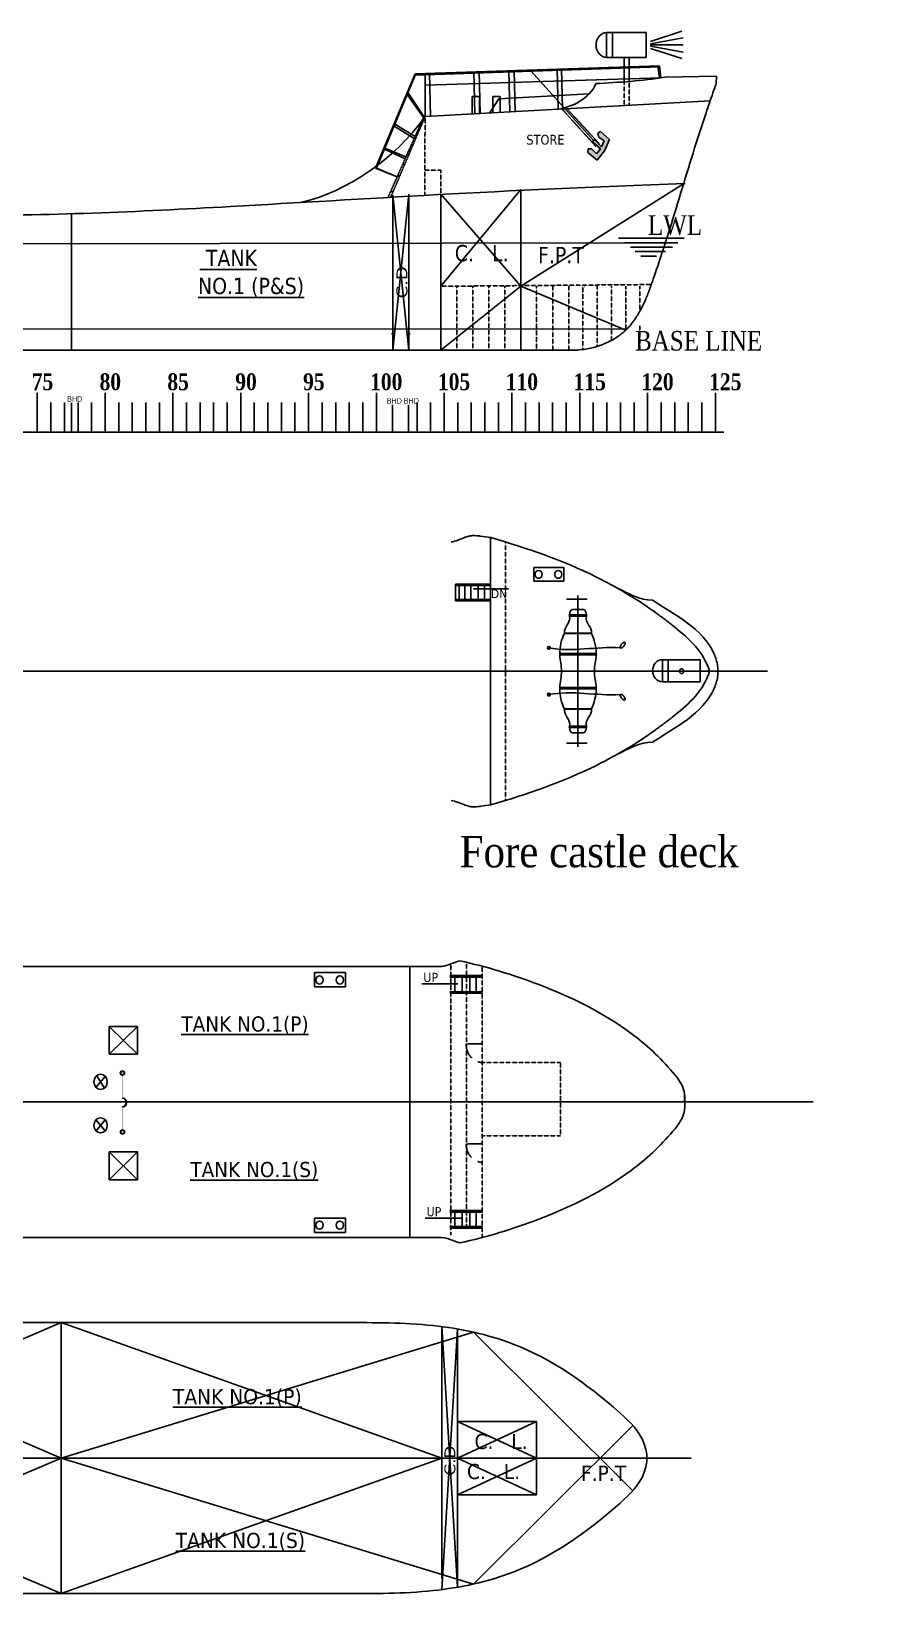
# Model space of a CAD drawing. Header units: millimetres. Extents: x 59105 to 143199, y 20969 to 98906.
# Drawn here: x 107720 to 143199, y 23153 to 89010 of the extents above; entities that cross this region are included whole.
import ezdxf

# ---------------------------------------------------------------- set-up
doc = ezdxf.new("R2010")
doc.units = ezdxf.units.MM
doc.header["$MEASUREMENT"] = 0
doc.linetypes.add('HIDDEN', pattern=[9.524999999999999, 6.35, -3.175])
doc.linetypes.add('HIDDEN2', pattern=[4.762499999999999, 3.175, -1.5875])
doc.layers.add('Layer1', color=7, linetype='Continuous')
doc.layers.add('Layer2', color=7, linetype='HIDDEN')
doc.styles.add('MtXpl_Times_New_Roma', font='times.ttf')
doc.styles.add('MtXpl_Times_New_Roma_1', font='timesbd.ttf')
doc.styles.add('MtXpl_Verdana', font='verdana.ttf')
doc.styles.get("Standard").update_dxf_attribs({"font": 'arial.ttf'})

# ---------------------------------------------------------------- blocks, each defined once
blk = doc.blocks.new('A$C566F643F')
at = {"layer": 'Layer1', "lineweight": 30, "ltscale": 100, "const_width": 20}
for points in [[(0, 173.4859956845503), (-0.7929651236627251, 1063.612838484627)], [(0.9223057077615522, -1063.612790270392), (0.1293405840988271, -173.4859474703153)]]:
    blk.add_lwpolyline(points, dxfattribs=at)
blk.add_lwpolyline([(0, 173.4859956845503, -1), (0, -173.4859956845503, -1)], format="xyb", dxfattribs=at)
at = {"layer": 'Layer1', "lineweight": 30, "ltscale": 100}
for centre in [(-0.8633920998836402, 1142.669205723156), (0.9927326839824673, -1142.669157508921)]:
    blk.add_circle(centre, 79.05639860828524, dxfattribs=at)

msp = doc.modelspace()

# ---------------------------------------------------------------- hatches: boundary and pattern name
at = {"layer": 'Layer1', "lineweight": -2, "ltscale": 100}
msp.add_hatch(color=0, dxfattribs=at).paths.add_polyline_path([(131686.0319035513, 84056.97300628926), (131517.4114052983, 83848.94967417444), (131318.6627559615, 84056.81471914613), (131171.3710111998, 84050.11120223951), (131160.0409006958, 83895.92993740746), (131550.9301753981, 83574.16037393002), (131865.2372603513, 83968.44669175347), (132077.6089778768, 84448.8748090115), (131693.5488304339, 84781.98626846929), (131574.181335336, 84719.10339152729), (131616.779655897, 84551.93082119562), (131847.3813969629, 84396.96777077223), (131736.2446969002, 84140.36701220176), (131460.788899895, 84427.09158441162), (131391.38364331, 84401.69810676883), (131359.4824062772, 84353.40572348256)])
h = msp.add_hatch(color=0, dxfattribs=at)
h.paths.add_polyline_path([(127062.33050074, 65650.70949342291), (127044.7146719918, 65650.70949342291), (127044.7146719918, 65297.99182216758), (127062.3305007402, 65297.99182216758)])
h.paths.add_polyline_path([(127062.3305007402, 65297.99182216758), (127044.7146719918, 65297.99182216758), (127044.7146719918, 65065.68397366153), (127062.3305007402, 65065.68397366153)])
h.paths.add_polyline_path([(127062.33050074, 65711.6496517314), (127044.7146719918, 65711.6496517314), (127044.7146719918, 65650.70949342291), (127062.3305007402, 65650.70949342291)])
h.paths.add_polyline_path([(127062.3305007402, 65065.68397366153), (127044.7146719918, 65065.68397366153), (127044.7146719918, 65004.74381535305), (127062.33050074, 65004.74381535305)])

# ---------------------------------------------------------------- linework, layer by layer
at = {"color": 0, "linetype": 'HIDDEN2', "lineweight": -2}
for p, q in [((132692.1314609626, 85874.35256192581), (132692.1314609627, 86878.27490269775)), ((132900.8928920143, 85885.89199082617), (132900.8928920143, 86894.1466572684)), ((131494.1009181072, 84159.75543311822), (130075.3826112874, 85729.7100043958)), ((131631.829563412, 84276.75480060451), (130281.1714271925, 85741.08511998906)), ((122746.5438690777, 82013.35334616319), (124252.3874291262, 85410.7347121936)), ((122858.0747906794, 82020.07847210421), (124304.7557418631, 85410.7347121936)), ((124289.4922472321, 82106.15154194116), (124304.7557418631, 85410.7347121936)), ((124963.412579961, 83152.12538356708), (124304.755741863, 83152.12538356708)), ((124963.412579961, 82146.39972246693), (124963.412579961, 83152.12538356708)), ((125071.0424130472, 83152.12538356708), (125066.4092703211, 83152.12538356708)), ((133832.3845433927, 78333.04558082667), (124963.412579961, 78262.30553272211)), ((125637.3329126901, 75565.80875425441), (125637.3329126901, 78262.30553272211)), ((126311.2532454191, 75565.80875425441), (126311.2532454191, 78262.30553272211)), ((126985.1735781481, 75565.80875425441), (126985.1735781481, 78262.30553272211)), ((127659.0939108771, 75565.80875425441), (127659.0939108771, 78262.30553272211)), ((129002.1234543002, 75609.03987068715), (129002.1234543001, 78262.30553272211)), ((129680.8547874982, 75562.72063314337), (129680.8547874705, 78262.30553272211)), ((130354.775120277, 75562.72063314337), (130354.7751201995, 78262.30553272211)), ((130954.775120276, 75597.45349466978), (130954.7751201995, 78262.30553273935)), ((131028.6954529286, 78179.23082416564), (131028.6954529286, 78262.30553272211)), ((131554.7751202723, 75728.72178917364), (131554.7751201995, 78262.3055327566)), ((132154.7751202651, 75980.01545777514), (132154.7751201995, 78262.30553277384)), ((132754.7751202526, 76414.40777085564), (132754.7751201995, 78262.30553279108)), ((133354.7751202296, 77214.68704400146), (133354.7751201995, 78262.30553280833)), ((133354.775120277, 75562.72063322959), (133354.7751202476, 76587.8248068896)), ((127686.4697569225, 56588.60036135487), (127686.4697569225, 67486.19425740915)), ((125393.4758689164, 38267.00989086717), (125393.4758689164, 49699.07633503686)), ((126051.6561860545, 38518.63365509314), (126051.6561860545, 49765.49536021689)), ((126709.8367407003, 38168.44082286163), (126709.8367407003, 49600.50726703132)), ((130012.8733883415, 45543.40291540621), (126724.74362393, 45543.40291540621)), ((130012.8733883415, 42446.7855429369), (130012.8733883415, 45543.40291540621)), ((130012.8733883415, 42446.7855429369), (126724.74362393, 42446.7855429369))]:
    msp.add_line(p, q, dxfattribs=at)
at = {"color": 0, "lineweight": -2}
for p, q in [((124304.7557418631, 85410.7347121936), (136312.7556940663, 86074.48500833778)), ((132457.1550378988, 80291.97144718774), (135214.4611367764, 80291.97144718774)), ((132710.3042028882, 80094.56212434855), (134950.8656117348, 80094.56212434855)), ((132958.6922298689, 79902.61411672458), (134722.7542488353, 79902.61411672458)), ((133156.3885966465, 79728.66098842201), (134423.6745616515, 79728.66098842201)), ((133394.6386609247, 79524.71624440113), (134048.5581228393, 79524.71624440113)), ((62918.57969118271, 72118.51400276214), (136884.2915064287, 72118.51400276214)), ((76662.2240699644, 49594.90961897387), (124998.69812308, 49594.90961897387)), ((76662.2240699644, 38174.03828065388), (124998.69812308, 38174.03828065388)), ((76633.03923688615, 34580.65869759271), (120912.6913250998, 34580.65869759269)), ((59980.02956906447, 28871.0840987064), (135515.7143387509, 28871.0840987064)), ((76633.03923688614, 23161.50949982009), (120912.6913250998, 23161.50949982009))]:
    msp.add_line(p, q, dxfattribs=at)
at = {"color": 0, "linetype": 'ByBlock', "lineweight": -2}
for p, q in [((128333.0142436062, 75565.80875425441), (128333.0142436062, 82342.09490660047)), ((122941.6514690004, 75565.80860214538), (122941.6514601803, 82106.15130370685)), ((123615.5717929093, 75565.80851602012), (123615.5717929093, 82146.39933212362)), ((123659.4016106138, 38174.03828065388), (123659.4016106138, 49594.90961897387))]:
    msp.add_line(p, q, dxfattribs=at)
msp.add_line((60576.69847579382, 62037.39729061759), (138732.5552823675, 62037.39729061759))
at = {"color": 0}
msp.add_line((108973.5434701835, 34580.38862977341), (108973.6407997016, 23161.50949982009), dxfattribs=at)
at = {"color": 0, "lineweight": -2, "ltscale": 100}
msp.add_lwpolyline([(127062.3305007402, 67672.49731444517), (127062.3305007402, 62037.397309382), (127062.3305007402, 56402.29730431886)], dxfattribs=at)
msp.add_open_spline([(62824.97680499119, 87008.90192747123), (62830.2398138163, 85511.76405476425), (62911.45415588685, 84018.75941812817), (62812.10427849862, 80919.65092524033), (65141.77208119626, 78553.62383313398), (69303.06894778334, 77035.97648727552), (71108.59432865198, 76342.02910146149), (72843.06894778334, 75890.13707511994), (75219.30673102826, 75562.72063314337), (93617.80238281234, 75562.72063314337), (112016.2980345964, 75562.72063314337), (130414.7936863804, 75562.72063314337), (130633.0025146579, 75561.95497174222), (130853.3052876832, 75578.81181559939), (131246.9004785896, 75643.94986398521), (131420.9793328344, 75685.45885275843), (131676.5421515559, 75767.6723010713), (131760.8038473013, 75798.40177821064), (131885.3843947944, 75849.64092134911), (131926.609244654, 75867.57812361635), (132008.3844234164, 75905.19374329527), (132048.935992044, 75924.87142682093), (132129.2907629176, 75965.996217215), (132169.0961286801, 75987.44205242362), (132265.2820648749, 76042.07201524843), (132321.1887581437, 76076.24638828005), (132434.8326160525, 76151.25794015758), (132492.4004158841, 76192.40069595078), (132576.4739460113, 76257.74026527326), (132604.1187611145, 76280.12436099038), (132658.5883271293, 76326.12967713254), (132685.4106992058, 76349.7552901032), (132749.4277633463, 76408.58450723249), (132786.1769459163, 76444.4244028012), (132938.6162866323, 76601.59543557712), (133045.868649609, 76733.85174520285), (133192.6044471024, 76944.44780256791), (133239.1592551095, 77016.68175392368), (133302.9406429551, 77123.18400159468), (133322.0691893027, 77156.21008928918), (133398.3673725202, 77292.16325140704), (133451.8233678729, 77397.46592057808), (133527.1986099741, 77558.40892356355), (133551.5222332351, 77612.55475899982), (133639.0072313219, 77814.46798786402), (133697.8679343633, 77964.8496958346), (133782.173499733, 78192.52069172985), (133809.6114286103, 78268.76051737304), (133850.2077141903, 78383.33951764961), (133863.6463747593, 78421.56906137751), (133890.4093735682, 78498.05040632345), (133903.7389347908, 78536.29831196232), (134042.1630208365, 78934.88077274134), (134163.1537108883, 79295.65807994232), (134340.3669082554, 79838.09067678635), (134398.7258344077, 80019.1126483714), (134485.4398328928, 80291.03686657912), (134514.2075527094, 80381.74561052423), (134899.6694882845, 81603.05294571603), (135238.0070374761, 82743.19017425572), (135767.8362629198, 84444.1880687634), (135948.1664861134, 85009.65270927802), (136230.4970505053, 85852.59639343557), (136326.5797767723, 86132.70207544608), (136468.7833382763, 86535.15658778179), (136512.8988749821, 86658.40723994648), (136557.5480409561, 86781.41690805303)], degree=3, knots=[0, 0, 0, 0, 3670.526836751144, 4586.107177738189, 8044.0605719458, 11899.90434377183, 15317.29645310383, 18668.44850980281, 18668.44850980281, 18668.44850980281, 18669.44850980281, 18669.44850980281, 18669.44850980281, 19216.196280975, 19216.196280975, 19656.27808899397, 19656.27808899397, 19876.31899300346, 19876.31899300346, 19986.33944500821, 19986.33944500821, 20096.35989701295, 20096.35989701295, 20206.38034901769, 20206.38034901769, 20365.16390644023, 20365.16390644023, 20535.66475128843, 20535.66475128843, 20620.91517371253, 20620.91517371253, 20706.16559613663, 20706.16559613663, 20827.73805720983, 20827.73805720983, 21222.8553685435, 21222.8553685435, 21420.41402421033, 21420.41402421033, 21508.0389895642, 21508.0389895642, 21778.09988130078, 21778.09988130078, 21913.13032716908, 21913.13032716908, 22277.8033959289, 22277.8033959289, 22460.13993030882, 22460.13993030882, 22551.30819749877, 22551.30819749877, 22642.47646468873, 22642.47646468873, 23501.28081834018, 23501.28081834018, 23930.6829951659, 23930.6829951659, 24145.38408357876, 24145.38408357876, 26819.42421310346, 26819.42421310346, 28156.4442778658, 28156.4442778658, 28824.95431024698, 28824.95431024698, 29120.81746911372, 29120.81746911372, 29120.81746911372, 29120.81746911372])
at = {"color": 0, "lineweight": -2}
for points in [[(134404.1520138669, 87076.38723623879), (133443.5324043616, 86905.65446881864), (132469.2129626932, 86864.58015381846), (131499.3229934832, 86801.08146714649)], [(131499.3229934832, 86801.08146714649), (131223.7644083057, 86156.40935933033), (130515.564087536, 85831.87875276573), (129912.8618626907, 85720.72656040514)], [(124304.7557418631, 85410.7347121936), (122993.0243002513, 83593.47845028374), (121054.6450580568, 82265.52288762995), (119076.0635051725, 81793.33895446277)], [(125772.6273925424, 49829.47970370031), (125511.4858136744, 49766.09754216705), (125265.0549481022, 49617.43324186546), (124998.69812308, 49594.90961897387)], [(125772.6273925424, 37939.46819592744), (125511.4858136744, 38002.85035746069), (125265.0549481022, 38151.5146577623), (124998.69812308, 38174.03828065388)]]:
    msp.add_open_spline(points, degree=3, dxfattribs=at)
for points, knots in [([(62880.20376399969, 81893.73525781123), (70066.74321828423, 81572.3711046964), (77984.20617557372, 81493.88938758975), (89772.43212745132, 81359.35139922179), (98679.4842568169, 81198.93232601194), (108367.1410830019, 81215.4464370581), (119811.6491427325, 81805.07686187177), (127380.5834737514, 82320.45369489514), (135259.2552579671, 82586.1045389452)], [410.8394846554635, 410.8394846554635, 410.8394846554635, 410.8394846554635, 21695.84644475552, 25358.05958137127, 37565.56486739434, 49772.72227665265, 55880.98643133559, 73666.17261274156, 73666.17261274156, 73666.17261274156, 73666.17261274156]), ([(125398.0289984906, 67486.51121695517), (125490.2615569279, 67493.32598413402), (125595.1999107812, 67530.18158596894), (125731.2277556412, 67579.62137640557), (125771.6122381989, 67595.0258002998), (125795.3659524353, 67603.49808623752), (125819.7474832555, 67613.84496799114), (125844.4065895922, 67620.44265811288), (125951.6712742321, 67663.92970888855), (126063.5521154763, 67706.91391027879), (126247.9865819525, 67752.44336960441), (126363.4118490227, 67752.37801096066), (126517.5220512883, 67746.20426879852), (126604.9073697819, 67736.16965612072), (126770.4894306454, 67715.82761240222), (126915.1803178346, 67698.55467713033), (127074.1819981366, 67670.41414994885)], [0, 0, 0, 0, 271.0264788437271, 286.8323816590344, 360.3001656166077, 375.6924776864257, 402.9379490288202, 419.9769143616275, 439.958168773903, 695.1755549361792, 775.9140720620612, 940.0330064179805, 1049.363480875132, 1102.298006328512, 1133.505422648058, 1549.849119773203, 1549.849119773203, 1549.849119773203, 1549.849119773203]), ([(127074.1819981366, 56404.38046881518), (128585.4624267019, 56848.694735347), (130182.2472404493, 57392.32325523116), (131806.6830893592, 58212.98117511224), (132454.3124072089, 58556.49068660838), (133109.3775101435, 58941.02131517551), (133586.2619092668, 59267.93685947751), (133659.9560518866, 59320.33456789984), (133782.4493915055, 59404.60814222846), (133927.8604787199, 59508.61251041578), (134077.0686227717, 59615.66185823837), (134241.3355980554, 59734.75972599201), (134409.1102238511, 59859.88051148489), (134608.9298832835, 60013.82883953943), (135290.3755036085, 60545.63775439848), (135973.9138601974, 61148.72031472172), (136273.8155625083, 61979.30118529998), (136276.6167579531, 62037.397309382), (136273.8155625083, 62095.49343346402), (135973.9138601974, 62926.0743040423), (135290.3755036085, 63529.15686436553), (134608.9298832835, 64060.96577922458), (134409.1102238511, 64214.91410727913), (134241.3355980554, 64340.034892772), (134077.0686227717, 64459.13276052564), (133927.8604787199, 64566.18210834824), (133782.4493915055, 64670.18647653556), (133659.9560518866, 64754.46005086417), (133586.2619092668, 64806.85775928651), (133109.3775101435, 65133.77330358851), (132454.3124072089, 65518.30393215562), (131806.6830893592, 65861.81344365179), (130182.2472404493, 66682.47136353287), (128585.4624267019, 67226.09988341702), (127074.1819981366, 67670.41414994885)], [0, 0, 0, 0, 4260.540409307052, 4495.165171017548, 4894.973922788953, 6231.002116215865, 6457.787000211378, 6458.867899978822, 6473.559346123849, 6861.062964225846, 6940.10339805299, 6953.108070211424, 7390.247899830948, 7483.135280414181, 7603.110657723677, 9611.333925098463, 9754.537070863418, 9754.537070863418, 9754.537070863418, 9897.740216628374, 11905.96348400316, 12025.93886131266, 12118.82624189589, 12555.96607151541, 12568.97074367385, 12648.01117750099, 13035.51479560299, 13050.20624174802, 13051.28714151546, 13278.07202551097, 14614.10021893788, 15013.90897070929, 15248.53373241978, 19509.07414172684, 19509.07414172684, 19509.07414172684, 19509.07414172684]), ([(125398.0289984906, 56588.28340180884), (125490.2615569279, 56581.46863462999), (125595.1999107812, 56544.61303279507), (125731.2277556412, 56495.17324235844), (125771.6122381989, 56479.76881846421), (125795.3659524353, 56471.2965325265), (125819.7474832555, 56460.94965077288), (125844.4065895922, 56454.35196065113), (125951.6712742321, 56410.86490987546), (126063.5521154763, 56367.88070848522), (126247.9865819525, 56322.3512491596), (126363.4118490227, 56322.41660780337), (126517.5220512883, 56328.59034996549), (126604.9073697819, 56338.62496264329), (126770.4894306454, 56358.9670063618), (126915.1803178346, 56376.23994163369), (127074.1819981366, 56404.38046881518)], [0, 0, 0, 0, 271.0264788437271, 286.8323816590344, 360.3001656166077, 375.6924776864257, 402.9379490288202, 419.9769143616275, 439.958168773903, 695.1755549361792, 775.9140720620612, 940.0330064179805, 1049.363480875132, 1102.298006328512, 1133.505422648058, 1549.849119773203, 1549.849119773203, 1549.849119773203, 1549.849119773203]), ([(125772.6273925424, 49829.47970370031), (126895.5691642125, 49579.01585890214), (129379.8552855503, 48834.32365767976), (132530.0407673296, 47298.08078916287), (134426.333103547, 45555.87130012627), (135271.6805844084, 44460.81650076308), (135236.5573523758, 43988.29523267471), (135235.6716418781, 43884.47394981387)], [0, 0, 0, 0, 3572.031041002663, 8046.535264781505, 10426.16650766299, 11416.84998917875, 11703.69940736058, 11703.69940736058, 11703.69940736058, 11703.69940736058]), ([(125772.6273925424, 37939.46819592744), (126895.5691642125, 38189.93204072561), (129379.8552855503, 38934.62424194797), (132530.0407673294, 40470.86711046486), (134426.3331035474, 42213.07659950147), (135271.6805844083, 43308.13139886467), (135236.5573523758, 43780.65266695304), (135235.6716418781, 43884.47394981387)], [0, 0, 0, 0, 3572.031041002661, 8046.535264781505, 10426.16650766298, 11416.84998917876, 11703.69940736058, 11703.69940736058, 11703.69940736058, 11703.69940736058]), ([(120912.6913250998, 34580.65869759269), (122156.4918266333, 34580.65869759269), (124545.7411171881, 34596.89627647997), (128664.3024352189, 33725.70553955923), (131538.2916321348, 31724.30707731917), (133493.8836131154, 29862.58497037591), (133636.9252897453, 29072.26652436104), (133659.0271142487, 28871.0840987064)], [0, 0, 0, 0, 3966.525526734337, 7625.52418534463, 13138.01194474647, 14804.52971865296, 15383.68645551971, 15383.68645551971, 15383.68645551971, 15383.68645551971]), ([(120912.6913250998, 23161.50949982009), (122156.4918266333, 23161.50949982009), (124545.741117188, 23145.27192093279), (128664.3024352189, 24016.46265785357), (131538.2916321347, 26017.86112009362), (133493.8836131154, 27879.58322703685), (133636.9252897453, 28669.90167305174), (133659.0271142487, 28871.0840987064)], [0, 0, 0, 0, 3966.525526734336, 7625.524185344631, 13138.01194474647, 14804.52971865296, 15383.68645551971, 15383.68645551971, 15383.68645551971, 15383.68645551971])]:
    msp.add_open_spline(points, degree=3, knots=knots, dxfattribs=at)
at = {"color": 0, "lineweight": -2, "ltscale": 100}
for points in [[(133879.8591336278, 65033.09712787208), (133355.4406808, 65005.96208825945), (132858.3881183075, 65322.26912013647), (132376.538112936, 65552.97387045037)], [(133879.8591336278, 59041.69749089193), (133355.4406808, 59068.83253050455), (132858.3881183075, 58752.52549862753), (132376.538112936, 58521.82074831364)]]:
    msp.add_open_spline(points, degree=3, dxfattribs=at)
for points in [[(136632.4576329537, 62037.397309382), (136647.575246767, 62111.45780763757), (136619.4281843205, 62367.50501925425), (136174.3171073816, 63770.93489428472), (134822.6272714605, 64399.19177372602), (133879.8591336278, 65033.09712787208)], [(136632.4576329537, 62037.397309382), (136647.575246767, 61963.33681112645), (136619.4281843205, 61707.28959950976), (136174.3171073816, 60303.85972447928), (134822.6272714605, 59675.602845038), (133879.8591336278, 59041.69749089193)]]:
    msp.add_open_spline(points, degree=3, knots=[0, 0, 0, 0, 209.7718305967095, 692.2235865686281, 4065.703933480454, 4065.703933480454, 4065.703933480454, 4065.703933480454], dxfattribs=at)
at = {"layer": 'Layer1', "color": 0, "lineweight": -2, "ltscale": 100}
for p, q in [((132191.9572273082, 88954.17750390132), (131947.6628234359, 88954.17750390132)), ((131947.6628234359, 88954.17750390132), (131947.6628234358, 87909.4648002273)), ((133615.9443763352, 88954.17750390132), (132191.9572273082, 88954.17750390132)), ((132191.9572273082, 88954.17750390132), (132191.9572273082, 87909.4648002273)), ((133615.9443763352, 87909.4648002273), (133615.9443763352, 88954.17750390132)), ((133792.8315992863, 88584.42396228766), (135117.6506674715, 89010.12848645757)), ((133786.2961318848, 88433.94471914663), (135169.1848310124, 88433.94471914663)), ((133792.8315992863, 88283.4654760056), (135117.6506674715, 87857.76095183569)), ((133800.5926990937, 88481.38579621655), (135174.7551779294, 88733.0827111409)), ((133800.5926990937, 88386.50364207671), (135174.7551779294, 88134.80672715236)), ((131947.6628234358, 87909.4648002273), (132191.9572273082, 87909.4648002273)), ((132191.9572273082, 87909.4648002273), (133615.9443763352, 87909.4648002273)), ((132692.2742743185, 87909.4648002273), (132692.1314609627, 86878.27490269775)), ((132903.9508018217, 87909.4648002273), (132900.8928920143, 86894.1466572684)), ((123893.9476013875, 87218.69197985952), (122213.3743711832, 83245.06544394759)), ((123888.31707594, 87161.15401380263), (122264.3113269386, 83232.59933771915)), ((134185.8500960648, 87508.9526750032), (123888.31707594, 87161.15401380263)), ((123893.9476013875, 87218.69197985952), (134180.1050538907, 87558.55485590723)), ((124304.7557418631, 85410.7347121936), (124304.7557418631, 87232.26540966268)), ((134239.1996813686, 87048.33712141805), (124304.7557418631, 86739.16905925737)), ((124535.0072969885, 85423.46202219615), (124492.2788093747, 87238.46132192087)), ((126398.8085386603, 85526.48489286884), (126357.0549007119, 87300.07501668623)), ((126627.305696015, 85539.11522735136), (126585.6715720857, 87307.62869451047)), ((127876.5591998161, 85608.168557332), (127835.5784901742, 87348.92661960398)), ((128092.6499889186, 85620.11312144191), (128051.7823042221, 87356.07016668598)), ((131391.38364331, 84401.69810676883), (128771.8386796564, 87326.09471099653)), ((129912.8618626907, 85720.72656040514), (129872.9462285113, 87416.24288054158)), ((130091.552269061, 85759.39548261152), (130052.4073813392, 87422.17242068528)), ((134111.5198090741, 87558.55485590723), (134171.874958299, 87048.33712141805)), ((134180.1050538907, 87558.55485590723), (134239.1996813686, 87048.33712141805)), ((134404.1520138669, 87076.38723623879), (136584.6946700677, 87115.4296901769)), ((136567.4740219246, 86794.57586213466), (136584.6946700678, 87115.4296901769)), ((123551.7648595005, 86347.01663500776), (124235.2338495068, 85372.03397773126)), ((123584.561864893, 86426.3543029781), (124252.3874291262, 85410.7347121936)), ((131218.476522367, 86374.36655252616), (127411.406271921, 86161.8635316778)), ((126281.884163883, 86261.30947241318), (126281.884163883, 85520.02181919348)), ((126281.884163883, 86261.30947241318), (126596.2218965112, 86261.30947241315)), ((126596.2218965112, 86261.30947241318), (126596.2218965112, 85537.39704936933)), ((127411.406271921, 86161.8635316778), (127018.4874400079, 85560.73806208279)), ((127156.3845226398, 86261.30947241318), (127156.3845226399, 85568.36041632984)), ((127156.3845226398, 86261.30947241318), (127470.722255268, 86261.30947241318)), ((127470.722255268, 86261.30947241318), (127470.722255268, 85585.73564650571)), ((123001.7686056641, 85016.54698847726), (123845.1306384155, 84491.90976340207)), ((123035.3577539277, 85097.8008914006), (123880.6210938553, 84571.98090437715)), ((124304.7557418631, 85410.7347121936), (124252.3874291262, 85410.7347121936)), ((123936.7069203839, 84698.51791459665), (123987.8176778902, 84667.91161533032)), ((131391.38364331, 84401.69810676883), (131359.4824062772, 84353.40572348256)), ((131359.4824062772, 84353.40572348256), (131686.0319035513, 84056.97300628926)), ((131391.38364331, 84401.69810676883), (131460.788899895, 84427.09158441162)), ((131460.788899895, 84427.09158441162), (131736.2446969002, 84140.36701220176)), ((131574.181335336, 84719.10339152729), (131693.5488304339, 84781.98626846929)), ((131616.779655897, 84551.93082119562), (131574.181335336, 84719.10339152729)), ((131847.3813969629, 84396.96777077223), (131616.779655897, 84551.93082119562)), ((131693.5488304339, 84781.98626846929), (132077.6089778768, 84448.8748090115)), ((131736.2446969002, 84140.36701220176), (131847.3813969629, 84396.96777077223)), ((132077.6089778768, 84448.8748090115), (131865.2372603513, 83968.44669175347)), ((122598.6295152883, 84041.33248595355), (123466.8335632867, 83638.42174647596)), ((122616.6856834851, 84085.01129931079), (123499.4656491019, 83712.0440291784)), ((123623.5718816223, 83992.04403247208), (123684.0064160853, 83955.85444072974)), ((131171.3710111998, 84050.11120223951), (131160.0409006958, 83895.92993740746)), ((131160.0409006958, 83895.92993740746), (131550.9301753981, 83574.16037393002)), ((131318.6627559615, 84056.81471914613), (131171.3710111998, 84050.11120223951)), ((131517.4114052983, 83848.94967417444), (131318.6627559615, 84056.81471914613)), ((131686.0319035513, 84056.97300628926), (131517.4114052983, 83848.94967417444)), ((131550.9301753981, 83574.16037393002), (131865.2372603513, 83968.44669175347)), ((122213.3743711832, 83245.06544394759), (123129.0248333958, 82876.28076804869)), ((122264.3113269386, 83232.59933771915), (123129.0248333958, 82876.28076804869)), ((123370.5562665791, 83421.2074869844), (123438.5244873728, 83380.5065502793)), ((123160.1052420674, 82946.40226278479), (123234.3397638811, 82901.94892064347)), ((124963.412579961, 78262.30553272211), (128333.0142436062, 82342.09490660047)), ((135193.5541451406, 82583.8847567597), (128333.0142436062, 78262.30553272211)), ((122863.2964652109, 82276.76257741534), (122946.3686400869, 82227.01704498711)), ((123615.5717929093, 82146.39933212362), (122941.6514601803, 75565.80851602012)), ((122941.6514601803, 82106.15130370685), (123615.5717929093, 75565.80851602012)), ((124963.4124583673, 76262.15514053109), (124963.4124583673, 82146.39971051739)), ((124963.412579961, 82146.3995703579), (128333.0142436062, 78262.30553272211)), ((109417.8097582495, 81318.63745039082), (109418.6322230775, 75565.80860214538)), ((60270.16569729488, 79965.80860214538), (134422.7129312118, 80094.56212434855)), ((128333.0142436062, 78262.30553272211), (124963.4124583673, 75565.80853616161)), ((128333.0142436062, 78262.30553272211), (132754.7751202526, 76414.40777085564)), ((82342.25978383311, 76422.84301574537), (132754.7751202509, 76473.33738196723)), ((122883.5548797726, 76254.07302487614), (122999.7480405879, 76254.07302487614)), ((122883.5548797726, 76254.07302487614), (122999.7480405879, 76254.07302487614)), ((122941.6514601803, 75565.80860214538), (122941.6514601803, 76254.07302487614)), ((122941.6514601803, 75565.80860214538), (122941.6514601803, 76254.07302487614)), ((123557.4752125016, 76254.07302487614), (123673.6683733169, 76254.07302487614)), ((123615.5717929093, 75565.80860214538), (123615.5717929093, 76254.07302487614)), ((124963.4124583673, 75565.80860214538), (124963.4124583673, 76262.15514053109)), ((124963.4124583673, 75565.80860214538), (124963.4124583673, 76262.15514053109)), ((124963.4124583673, 75565.80860214538), (124963.4124583673, 76254.07302487614)), ((124963.4124583673, 75565.80853616161), (124963.4124583673, 76254.07295889237)), ((128333.0141220124, 75565.80853616161), (128333.0141220124, 76254.07295889237)), ((128333.0141220124, 75565.80853616161), (128333.0141220124, 76254.07295889237)), ((128333.0141220124, 75565.80860214538), (128333.0141220124, 76254.07302487614)), ((74860.92140582335, 75565.80860214538), (128425.9577963154, 75565.80860214538)), ((107974.5063151531, 72118.51400276214), (107974.5063151531, 73769.59569735632)), ((110830.1312991206, 72118.51400276214), (110830.1312991206, 73769.59569735632)), ((113685.756283088, 72118.51400276214), (113685.756283088, 73769.59569735632)), ((116541.3812670554, 72118.51400276214), (116541.3812670554, 73769.59569735632)), ((119397.0062510229, 72118.51400276214), (119397.0062510229, 73769.59569735632)), ((122252.6312349903, 72118.51400276214), (122252.6312349903, 73769.59569735632)), ((125108.2562189578, 72118.51400276214), (125108.2562189578, 73769.59569735632)), ((127963.8812029252, 72118.51400276214), (127963.8812029252, 73769.59569735632)), ((130819.5061868927, 72118.51400276214), (130819.5061868927, 73769.59569735632)), ((133675.1311708602, 72118.51400276214), (133675.1311708602, 73769.59569735632)), ((136530.7561548276, 72118.51400276214), (136530.7561548276, 73769.59569735632)), ((108545.6313119466, 72118.51400276214), (108545.6313119466, 73356.26947053899)), ((109116.7563087401, 72118.51400276214), (109116.7563087401, 73356.26947053899)), ((109410.1310980471, 73353.35595493254), (109410.1310980471, 72112.91140893254)), ((109687.8813055336, 72118.51400276214), (109687.8813055336, 73356.26947053899)), ((110259.0063023271, 72118.51400276214), (110259.0063023271, 73356.26947053899)), ((111401.256295914, 72118.51400276214), (111401.256295914, 73356.26947053899)), ((111972.3812927075, 72118.51400276214), (111972.3812927075, 73356.26947053899)), ((112543.506289501, 72118.51400276214), (112543.506289501, 73356.26947053899)), ((113114.6312862945, 72118.51400276214), (113114.6312862945, 73356.26947053899)), ((114256.8812798815, 72118.51400276214), (114256.8812798815, 73356.26947053899)), ((114828.006276675, 72118.51400276214), (114828.006276675, 73356.26947053899)), ((115399.1312734685, 72118.51400276214), (115399.1312734685, 73356.26947053899)), ((115970.256270262, 72118.51400276214), (115970.256270262, 73356.26947053899)), ((117112.5062638489, 72118.51400276214), (117112.5062638489, 73356.26947053899)), ((117683.6312606424, 72118.51400276214), (117683.6312606424, 73356.26947053899)), ((118254.7562574359, 72118.51400276214), (118254.7562574359, 73356.26947053899)), ((118825.8812542294, 72118.51400276214), (118825.8812542294, 73356.26947053899)), ((119968.1312478164, 72118.51400276214), (119968.1312478164, 73356.26947053899)), ((120539.2562446099, 72118.51400276214), (120539.2562446099, 73356.26947053899)), ((121110.3812414034, 72118.51400276214), (121110.3812414034, 73356.26947053899)), ((121681.5062381969, 72118.51400276214), (121681.5062381969, 73356.26947053899)), ((122926.7560221598, 73263.14180613254), (122926.7560221597, 72118.51400276214)), ((123602.5872683653, 73263.14180613254), (123602.5872683653, 72118.51400276214)), ((123966.0062253708, 72118.51400276214), (123966.0062253708, 73356.26947053899)), ((124537.1312221643, 72118.51400276214), (124537.1312221643, 73356.26947053899)), ((125679.3812157513, 72118.51400276214), (125679.3812157513, 73356.26947053899)), ((126250.5062125448, 72118.51400276214), (126250.5062125448, 73356.26947053899)), ((126821.6312093383, 72118.51400276214), (126821.6312093383, 73356.26947053899)), ((127392.7562061318, 72118.51400276214), (127392.7562061318, 73356.26947053899)), ((128535.0061997187, 72118.51400276214), (128535.0061997187, 73356.26947053899)), ((129106.1311965122, 72118.51400276214), (129106.1311965122, 73356.26947053899)), ((129677.2561933057, 72118.51400276214), (129677.2561933057, 73356.26947053899)), ((130248.3811900992, 72118.51400276214), (130248.3811900992, 73356.26947053899)), ((131390.6311836862, 72118.51400276214), (131390.6311836862, 73356.26947053899)), ((131961.7561804797, 72118.51400276214), (131961.7561804797, 73356.26947053899)), ((132532.8811772732, 72118.51400276214), (132532.8811772732, 73356.26947053899)), ((133104.0061740667, 72118.51400276214), (133104.0061740667, 73356.26947053899)), ((134246.2561676537, 72118.51400276214), (134246.2561676537, 73356.26947053899)), ((134817.3811644471, 72118.51400276214), (134817.3811644471, 73356.26947053899)), ((135388.5061612406, 72118.51400276214), (135388.5061612406, 73356.26947053899)), ((135959.6311580341, 72118.51400276214), (135959.6311580341, 73356.26947053899)), ((128887.0085295253, 66414.26225912992), (130152.9311566978, 66414.26225912992)), ((128887.0085295253, 65837.67067868813), (128887.0085295253, 66414.26225912992)), ((130152.9311566978, 66414.26225912992), (130152.9311566978, 65837.67067868813)), ((127062.3305007402, 65711.6496517314), (125585.7783069403, 65711.64965173136)), ((125585.7783069403, 65004.74381535305), (125585.7783069403, 65711.6496517314)), ((127062.3305007402, 65650.70949342291), (125585.7783069404, 65650.70949342288)), ((125733.6272219827, 65650.70949342288), (125733.6272219827, 65065.6839736615)), ((125972.4657531004, 65650.70949342291), (125972.4657531005, 65065.6839736615)), ((126227.1177192255, 65650.70949342292), (126227.1177192255, 65065.68397366153)), ((126934.5619441162, 65506.23683906627), (126344.9829379746, 65506.23683906627)), ((126542.7974811732, 65650.70949342292), (126542.7974811733, 65065.68397366153)), ((126804.8587963134, 65650.70949342292), (126804.8587963134, 65065.68397366153)), ((127815.3934639004, 65506.23683906628), (126934.5619441162, 65506.23683906628)), ((130152.9311566978, 65837.67067868813), (128887.0085295253, 65837.67067868813)), ((130741.4725991973, 62037.397309382), (130741.4725991973, 65226.7803326681)), ((127062.3305007402, 65065.68397366153), (125585.7783069403, 65065.6839736615)), ((127062.3305007402, 65004.74381535305), (125585.7783069404, 65004.74381535302)), ((130265.5351747263, 65075.60823083738), (131136.2689516181, 65075.60823083738)), ((130504.2141803569, 64638.76180801253), (130741.4725991973, 64638.76180801253)), ((130504.2141803569, 64638.76180801253), (130741.4725991973, 64638.76180801253)), ((130504.2141803569, 64638.76180801253), (130741.4725991973, 64638.76180801253)), ((130978.7310180375, 64638.76180801255), (130741.4725991972, 64638.76180801253)), ((130978.7310180375, 64638.76180801255), (130741.4725991972, 64638.76180801253)), ((130978.7310180375, 64638.76180801255), (130741.4725991972, 64638.76180801253)), ((130386.0381923543, 64411.50458261868), (130741.4725991973, 64411.50458261868)), ((130386.0381923543, 64352.35786995148), (130741.4725991973, 64352.35786995148)), ((131096.9070060401, 64411.50458261868), (130741.4725991972, 64411.50458261868)), ((131096.9070060401, 64352.35786995151), (130741.4725991971, 64352.35786995148)), ((130172.475118914, 63641.1109322902), (130741.4725991972, 63641.1109322902)), ((130172.475118914, 63623.62836726745), (130741.4725991973, 63623.62836726745)), ((131310.4700794804, 63641.11093229023), (130741.4725991972, 63641.1109322902)), ((131310.4700794804, 63623.62836726747), (130741.4725991972, 63623.62836726745)), ((130741.4725991973, 62783.31062920194), (129973.8824383921, 62783.31062920194)), ((130741.4725991973, 62722.88139365077), (129973.8824383922, 62722.88139365077)), ((130741.4725991972, 62783.31062920194), (131509.0627600023, 62783.31062920196)), ((130741.4725991972, 62722.88139365077), (131509.0627600022, 62722.8813936508)), ((130741.4725991973, 62037.397309382), (130741.4725991973, 58848.01428609592)), ((134536.1951655353, 62519.05097901602), (134304.7032585164, 62519.05097901602)), ((134304.7032585164, 62519.05097901602), (134304.7032585162, 61594.04373694219)), ((135885.5568188257, 62519.05097901602), (134536.1951655353, 62519.05097901602)), ((134536.1951655353, 62519.05097901602), (134536.1951655353, 61594.04373694219)), ((135885.5568188257, 61594.04373694219), (135885.5568188257, 62519.05097901602)), ((130741.4725991973, 61351.91322511323), (129973.8824383922, 61351.91322511323)), ((130741.4725991973, 61291.48398956206), (129973.8824383921, 61291.48398956206)), ((130741.4725991972, 61351.91322511323), (131509.0627600022, 61351.91322511322)), ((130741.4725991972, 61291.48398956206), (131509.0627600023, 61291.48398956205)), ((134304.7032585162, 61594.04373694219), (134536.1951655353, 61594.04373694219)), ((134536.1951655353, 61594.04373694219), (135885.5568188257, 61594.04373694219)), ((130172.475118914, 60451.16625149655), (130741.4725991973, 60451.16625149655)), ((130172.475118914, 60433.68368647381), (130741.4725991972, 60433.68368647381)), ((131310.4700794804, 60451.16625149654), (130741.4725991972, 60451.16625149655)), ((131310.4700794804, 60433.68368647379), (130741.4725991972, 60433.68368647381)), ((130386.0381923543, 59722.43674881252), (130741.4725991973, 59722.43674881252)), ((130386.0381923543, 59663.29003614533), (130741.4725991973, 59663.29003614533)), ((130504.2141803569, 59436.03281075149), (130741.4725991973, 59436.03281075147)), ((130504.2141803569, 59436.03281075149), (130741.4725991973, 59436.03281075147)), ((130504.2141803569, 59436.03281075149), (130741.4725991973, 59436.03281075147)), ((131096.9070060401, 59722.43674881251), (130741.4725991971, 59722.43674881252)), ((131096.9070060401, 59663.29003614533), (130741.4725991972, 59663.29003614533)), ((130978.7310180375, 59436.03281075147), (130741.4725991972, 59436.03281075147)), ((130978.7310180375, 59436.03281075147), (130741.4725991972, 59436.03281075147)), ((130978.7310180375, 59436.03281075147), (130741.4725991972, 59436.03281075147)), ((130265.5351747263, 58999.18638792662), (131136.2689516181, 58999.18638792662)), ((121444.3940848414, 49594.90961897387), (120060.954663813, 49594.90961897384)), ((119653.8165378949, 49338.45733797349), (120958.5481936013, 49338.45733797349)), ((119653.8165378949, 48732.06143604038), (119653.8165378949, 49338.45733797349)), ((120958.5481936013, 49338.45733797349), (120958.5481936013, 48732.06143604038)), ((124166.6439140107, 48855.60620134268), (125074.4788342013, 48855.60620134268)), ((125074.4788342013, 48855.60620134268), (125682.1323955968, 48855.60620134268)), ((126724.74362393, 49207.55735513256), (125341.3042029016, 49207.55735513253)), ((126724.74362393, 49143.46716804883), (125341.3042029016, 49143.46716804882)), ((125563.3091742248, 49143.46716804886), (125563.3091742248, 48528.20137204509)), ((125863.9259626434, 49143.46716804886), (125863.9259626434, 48528.20137204509)), ((126189.28342892, 49143.46716804886), (126189.28342892, 48528.20137204509)), ((126459.3786829744, 49143.46716804886), (126459.3786829744, 48528.20137204509)), ((120958.5481936013, 48732.06143604038), (119653.8165378949, 48732.06143604038)), ((126724.74362393, 48528.20137204506), (125341.3042029016, 48528.20137204504)), ((126724.74362393, 48464.11118496133), (125341.3042029016, 48464.11118496133)), ((111007.2295705251, 47060.50778245451), (112196.8378156723, 47060.50778245451)), ((111007.2295705251, 45891.02993542385), (111007.2295705251, 47060.50778245451)), ((111007.2295705251, 47060.50778245451), (112196.8378156723, 45891.02993542385)), ((112196.8378156723, 47060.50778245451), (111007.2295705251, 45891.02993542385)), ((112196.8378156723, 47060.50778245451), (112196.8378156723, 45891.02993542385)), ((112196.8378156723, 45891.02993542385), (111007.2295705251, 45891.02993542385)), ((110444.9349985806, 44496.02331666409), (110833.125179512, 44959.95512507387)), ((110475.2505547168, 44988.08612566481), (110804.613469401, 44469.35361805073)), ((135235.6716418781, 44195.95225904149), (135235.6716418781, 43884.47394981386)), ((61025.8167942053, 43884.47394981387), (140643.8467106185, 43884.47394981387)), ((110444.9349985806, 43127.61223267878), (110833.125179512, 42663.68042426901)), ((110449.2694875487, 42659.14894909944), (110827.0858819342, 43133.87481046888)), ((110614.732304601, 42895.64632847389), (110614.732304601, 42895.64632847389)), ((110614.732304601, 42895.64632847389), (110614.732304601, 42895.64632847389)), ((110614.732304601, 42895.64632847389), (110614.732304601, 42895.64632847389)), ((110614.732304601, 42831.38862660835), (110614.732304601, 42831.38862660835)), ((110614.732304601, 42831.38862660835), (110614.732304601, 42831.38862660835)), ((110614.732304601, 42831.38862660835), (110614.732304601, 42831.38862660835)), ((112196.8378156723, 41772.97402907232), (111007.2295705251, 41772.97402907232)), ((111007.2295705251, 41772.97402907232), (111007.2295705251, 40603.49618204167)), ((111007.2295705251, 40603.49618204167), (112196.8378156723, 41772.97402907232)), ((112196.8378156723, 40603.49618204167), (111007.2295705251, 41772.97402907232)), ((112196.8378156723, 40603.49618204167), (112196.8378156723, 41772.97402907232)), ((111007.2295705251, 40603.49618204167), (112196.8378156723, 40603.49618204167)), ((120958.5481936013, 38983.18641620338), (119653.8165378949, 38983.18641620338)), ((119653.8165378949, 38983.18641620338), (119653.8165378949, 38376.79051427027)), ((120958.5481936013, 38376.79051427027), (120958.5481936013, 38983.18641620338)), ((124302.1227268658, 38979.48971570314), (125209.9576470564, 38979.48971570314)), ((125209.9576470564, 38979.48971570314), (125817.6112084519, 38979.48971570314)), ((126724.74362393, 39304.8367146664), (125341.3042029016, 39304.83671466642)), ((126724.74362393, 39240.74652758268), (125341.3042029016, 39240.74652758271)), ((125563.3091742248, 38625.4807315789), (125563.3091742248, 39240.74652758266)), ((125863.9259626434, 38625.4807315789), (125863.9259626434, 39240.74652758266)), ((126189.28342892, 38625.4807315789), (126189.28342892, 39240.74652758266)), ((126459.3786829744, 38625.4807315789), (126459.3786829744, 39240.74652758266)), ((119653.8165378949, 38376.79051427027), (120958.5481936013, 38376.79051427027)), ((126724.74362393, 38625.48073157891), (125341.3042029016, 38625.48073157894)), ((126724.74362393, 38561.39054449519), (125341.3042029016, 38561.3905444952)), ((95595.35191955497, 34580.65869759271), (108973.9084356742, 28871.0840987064)), ((95595.88827069812, 28871.14813956003), (108973.5434701835, 34580.38862977341)), ((108973.5434701835, 34580.38862977341), (125006.314919511, 28871.0840987064)), ((125006.314919511, 34413.37598079894), (125006.314919511, 23796.63234121331)), ((125006.3149195111, 34413.37598079891), (125672.3395522884, 23435.79154283497)), ((125676.6001445705, 34311.56956109878), (125006.3149195102, 23328.79221661365)), ((125672.3395522884, 34312.31460694637), (125672.3395522884, 23429.85359046642)), ((108973.9084529363, 28870.81405994929), (126338.3645455731, 34179.45591849909)), ((126338.3645455724, 34179.45591849972), (133048.4981988154, 27492.03298301897)), ((125672.3395522884, 30419.15931718806), (129002.4634371903, 30419.15931718806)), ((125672.3395522884, 30419.15931718806), (129002.4634371903, 28871.0840987064)), ((129002.4634371903, 30419.15931718806), (125672.3395522884, 28871.0840987064)), ((129002.4634371902, 30419.15931718806), (129002.4634371903, 27323.0088802247)), ((126338.3645455725, 23562.71227891358), (133048.4981988154, 30250.13521439381)), ((95595.88827069812, 28871.14813956003), (108974.2734356891, 23161.23949012517)), ((95596.42462785137, 23161.57360343503), (108973.9084356742, 28871.0840987064)), ((108369.0910103267, 28871.0840987064), (132340.3724026659, 28871.0840987064)), ((108973.6407997016, 23161.50949982009), (125006.314919511, 28871.0840987064)), ((108973.9084356742, 28871.0840987064), (126338.3645455725, 23562.71227891358)), ((121676.1912749468, 28871.0840987064), (121676.1912749468, 28871.0840987064)), ((125672.3395522884, 28871.0840987064), (129002.4634371903, 27323.0088802247)), ((125672.3395522884, 27323.0088802247), (129002.4634371903, 28871.0840987064)), ((125672.3395522884, 27323.0088802247), (129002.4634371903, 27323.0088802247))]:
    msp.add_line(p, q, dxfattribs=at)
for centre, major_axis, ratio, start_param, end_param in [((131947.6628234358, 88431.82115206431), (1.369930140381441e-11, 522.3563518370064), 0.8441026223202328, 3.108624468950438e-14, 3.141592653589824), ((129084.7777676045, 66116.63326710332), (-7.417542673082433e-10, 164.8616067784897), 0.9033775348569187, 1.570796326793304, 7.853981633972889), ((129913.4490450816, 66116.63326710332), (-5.991535661125885e-10, 164.8616067784897), 0.9033775348572719, 1.570796326794305, 7.853981633973891), ((132628.0439180933, 63134.08812061078), (95.25404160086144, 113.7846399665149), 0.4120185880775947, 1.580524966110531, 7.863710273290117), ((129516.9172780055, 63023.01342751379), (5.419237557363513e-11, 61.91488277399912), 0.9033775348572168, 1.570796326799624, 7.85398163397921), ((134304.7032585162, 62056.54735797911), (4.908940869401876e-10, 462.503621036918), 0.9033775348571997, 1.174838004658341e-12, 3.141592653590968), ((135106.3660209264, 62037.397309382), (1.11759953435233e-10, 101.3110954583644), 0.9033775348571285, 1.570796326795354, 7.853981633974941), ((129516.9172780055, 61051.78119125023), (1.621165682880519e-11, 61.91488277400639), 0.9033775348571107, 1.570796326799011, 7.853981633978597), ((119857.6487310388, 49025.44374710015), (-1.087486631792562e-10, 173.3833897816948), 0.8853099841601012, 1.570796326795222, 7.853981633974808), ((120711.7243472665, 49025.44374710015), (-8.911521484166314e-11, 173.3833897816948), 0.8853099841600592, 1.570796326794651, 7.853981633974238), ((110639.0300890464, 44727.98922086899), (-1.333868155562312e-10, 319.177418308951), 0.8853099841600891, 1.570796326795028, 7.853981633974614), ((110639.0300890464, 42895.64632847389), (-4.608694145752149e-10, 319.1774183089583), 0.8853099841600689, 1.570796326795134, 7.853981633974721), ((119857.6487310388, 38689.80410514361), (-1.923182681675712e-10, 173.3833897816948), 0.885309984160101, 1.5707963267949, 7.853981633974486), ((120711.7243472665, 38689.80410514361), (-5.369045593502222e-11, 173.3833897816949), 0.8853099841600591, 1.57079632679479, 7.853981633974376)]:
    msp.add_ellipse(centre, major_axis=major_axis, ratio=ratio, start_param=start_param, end_param=end_param, dxfattribs=at)
at = {"layer": 'Layer1', "color": 0, "lineweight": -2, "ltscale": 100, "extrusion": (0, 0, -1)}
msp.add_ellipse((132628.0439180933, 60940.70649815322), major_axis=(-95.25404160086295, 113.784639966522), ratio=0.4120185880776041, start_param=0.009728639314025456, end_param=6.292913946493612, dxfattribs=at)
at = {"layer": 'Layer1', "color": 0, "lineweight": -2, "ltscale": 100}
for points in [[(130504.2141803569, 64638.76180801253), (130429.599717834, 64610.16265768735), (130392.163676303, 64498.64738120446), (130386.0381923543, 64411.50458261868)], [(130978.7310180375, 64638.76180801255), (131053.3454805604, 64610.16265768735), (131090.7815220914, 64498.64738120446), (131096.9070060401, 64411.50458261868)], [(129516.9172780055, 63023.01342751379), (130506.6372022002, 62832.70007388444), (131527.6325343168, 63085.79761675129), (132530.5417963051, 63022.43286380427)], [(129516.9172780055, 61051.78119125023), (130506.6372022002, 61242.09454487956), (131527.6325343168, 60988.99700201271), (132530.5417963051, 61052.36175495973)], [(130504.2141803569, 59436.03281075149), (130429.599717834, 59464.63196107666), (130392.163676303, 59576.14723755954), (130386.0381923543, 59663.29003614533)], [(130978.7310180375, 59436.03281075147), (131053.3454805604, 59464.63196107666), (131090.7815220914, 59576.14723755954), (131096.9070060401, 59663.29003614533)]]:
    msp.add_open_spline(points, degree=3, dxfattribs=at)
for points, knots in [([(130386.0381923543, 64411.50458261868), (130372.7789448286, 64398.34110258143), (130479.8671974384, 64078.94520897364), (130129.7897549412, 63893.85264338511), (130174.3128207516, 63629.08930202135), (130172.475118914, 63623.62836726745)], [0, 0, 0, 0, 54.46992491405763, 744.7119712874177, 760.8121729918261, 760.8121729918261, 760.8121729918261, 760.8121729918261]), ([(131096.9070060401, 64411.50458261868), (131110.1662535658, 64398.34110258145), (131003.0780009566, 64078.94520897365), (131353.1554434546, 63893.85264338513), (131308.6323776428, 63629.08930202136), (131310.4700794804, 63623.62836726747)], [0, 0, 0, 0, 54.46992491405763, 744.711971287396, 760.8121729918043, 760.8121729918043, 760.8121729918043, 760.8121729918043]), ([(130172.475118914, 63623.62836726745), (130037.8909043959, 63375.36591576851), (129974.9897333476, 63052.49287688446), (129972.251944341, 62513.18191346728), (130058.2367645572, 62266.76007659814), (130043.5672562392, 62037.397309382)], [0, 0, 0, 0, 799.9161622502686, 855.5671997239513, 1490.833842647021, 1490.833842647021, 1490.833842647021, 1490.833842647021]), ([(131310.4700794804, 63623.62836726747), (131445.0542939985, 63375.36591576853), (131507.9554650466, 63052.49287688449), (131510.6932540535, 62513.18191346729), (131424.7084338373, 62266.76007659816), (131439.3779421553, 62037.39730938202)], [0, 0, 0, 0, 799.9161622502616, 855.567199723946, 1490.833842647011, 1490.833842647011, 1490.833842647011, 1490.833842647011]), ([(130172.475118914, 60451.16625149655), (130037.8909043959, 60699.42870299551), (129974.9897333479, 61022.30174187954), (129972.2519443408, 61561.61270529674), (130058.2367645572, 61808.03454216586), (130043.5672562392, 62037.397309382)], [0, 0, 0, 0, 799.9161622502686, 855.5671997239531, 1490.833842647021, 1490.833842647021, 1490.833842647021, 1490.833842647021]), ([(131310.4700794804, 60451.16625149654), (131445.0542939985, 60699.42870299549), (131507.9554650464, 61022.30174187953), (131510.6932540536, 61561.61270529671), (131424.7084338373, 61808.03454216585), (131439.3779421553, 62037.39730938199)], [0, 0, 0, 0, 799.9161622502616, 855.5671997239479, 1490.833842647011, 1490.833842647011, 1490.833842647011, 1490.833842647011]), ([(130386.0381923543, 59663.29003614533), (130372.7789448286, 59676.45351618257), (130479.8671974389, 59995.84940979035), (130129.7897549411, 60180.94197537892), (130174.3128207516, 60445.70531674267), (130172.475118914, 60451.16625149655)], [0, 0, 0, 0, 54.46992491405945, 744.7119712874195, 760.8121729918261, 760.8121729918261, 760.8121729918261, 760.8121729918261]), ([(131096.9070060401, 59663.29003614533), (131110.1662535658, 59676.45351618257), (131003.0780009565, 59995.84940979034), (131353.1554434554, 60180.94197537889), (131308.6323776428, 60445.70531674266), (131310.4700794804, 60451.16625149654)], [0, 0, 0, 0, 54.46992491405763, 744.711971287396, 760.8121729918025, 760.8121729918025, 760.8121729918025, 760.8121729918025])]:
    msp.add_open_spline(points, degree=3, knots=knots, dxfattribs=at)
at = {"layer": 'Layer2', "color": 0, "lineweight": -2, "ltscale": 100}
for p, q in [((126724.74362393, 46325.30319782768), (126032.5194972849, 46325.30318312471)), ((126724.74362393, 42118.20807852124), (126032.5194972849, 42118.20806381827))]:
    msp.add_line(p, q, dxfattribs=at)
for centre, major_axis, ratio, start_param, end_param in [((126724.74362393, 46325.30319782768), (-7.750747113929766e-10, 781.900282421462), 0.8853099841600044, 1.570796345595095, 3.141592653588673), ((126724.74362393, 42118.20807852124), (-7.746339106092557e-10, 781.9002824214623), 0.8853099841600043, 1.5707963455951, 3.141592653588674)]:
    msp.add_ellipse(centre, major_axis=major_axis, ratio=ratio, start_param=start_param, end_param=end_param, dxfattribs=at)

# ---------------------------------------------------------------- block references
at = {"layer": 'Layer1', "color": 0, "lineweight": -2, "ltscale": 100, "xscale": 0.9613226994000001, "yscale": 1.08586}
msp.add_blockref('A$C566F643F', (111560.5203518658, 43858.13721678557), dxfattribs=at)

# ---------------------------------------------------------------- texts
at = {"style": 'MtXpl_Times_New_Roma', "width": 0.8441026223299559}
for s, p in [('LWL', (133690.4362185434, 80426.29073179733)), ('BASE LINE', (133148.2287816652, 75550.84110678974))]:
    msp.add_text(s, height=825.9173072769045, dxfattribs=at).set_placement(p)
at = {"color": 0, "style": 'MtXpl_Times_New_Roma_1'}
for s, width, p in [('75', 0.8441026223226801, (107740.3660183261, 73880.69919340954)), ('80', 0.8441026223226801, (110594.6895151714, 73880.69919340954)), ('85', 0.8441026223226801, (113450.3144991388, 73880.69919340954)), ('90', 0.8441026223008521, (116309.843944473, 73880.69919340954)), ('95', 0.8441026223372318, (119165.4689284404, 73880.69919340954)), ('100', 0.8441026223226801, (121989.8582214742, 73880.69919340954)), ('105', 0.8441026223445078, (124845.4832054417, 73880.69919340954)), ('110', 0.8441026223299558, (127701.1081894092, 73880.69919340954)), ('115', 0.844102622315404, (130556.7331733766, 73880.69919340954)), ('120', 0.8441026223299558, (133412.3581573441, 73880.69919340954)), ('125', 0.8441026223299558, (136267.9831413115, 73880.69919340954))]:
    msp.add_text(s, height=711.3108957531549, dxfattribs=dict(at, width=width)).set_placement(p)
at = {"color": 0, "lineweight": -2, "style": 'MtXpl_Times_New_Roma', "width": 0.9033775348216295}
msp.add_text('Fore castle deck', height=1325.483979632994, dxfattribs=at).set_placement((125759.4026585252, 53772.29169288262))
at = {"layer": 'Layer1', "color": 0, "style": 'MtXpl_Verdana'}
for s, height, width, p in [('STORE', 412.9586536384522, 0.844102622315404, (128569.585885637, 84232.17091822633)), ('%%U TANK', 688.264422730761, 0.8441026223008521, (114819.9123082354, 79109.55902907313)), ('C.   L.', 688.2644227307464, 0.844102622315404, (125555.0310717047, 79312.92987976523)), ('F.P.T', 688.2644227307537, 0.8441026223299559, (129060.9754245019, 79233.27212002418)), ('%%UNO.1 (P&S)', 688.2644227307537, 0.844102622308128, (114741.8779490579, 77931.4820699956))]:
    msp.add_text(s, height=height, dxfattribs=dict(at, width=width)).set_placement(p)
at = {"layer": 'Layer1', "color": 0, "style": 'MtXpl_Verdana', "width": 1.184690076249478}
msp.add_text('C.D', height=464.7726432613708, rotation=90, dxfattribs=at).set_placement((123559.8498223776, 77753.01134913346))
at = {"layer": 'Layer1', "color": 0}
for width, p in [(0.844102622308128, (109228.8332962443, 73398.46315189936)), (0.844102622308128, (122688.3457206775, 73319.52577169935)), (0.8441026223372319, (123402.2519666694, 73319.52577169935))]:
    msp.add_text('BHD', height=225.5353720000021, dxfattribs=dict(at, width=width)).set_placement(p)
at = {"layer": 'Layer1', "color": 0, "lineweight": -2, "style": 'MtXpl_Verdana'}
for s, height, width, p in [('DN', 365.6409498508656, 0.9033775348216295, (127076.1285552993, 65117.47327340904)), ('UP', 384.5411225023563, 0.8853099841799122, (124230.7466581217, 48941.35726912313)), ('%%UTANK NO.1(P)', 640.9018708372605, 0.8853099841799121, (114038.9121223243, 46847.63359687418)), ('%%UTANK NO.1(S)', 640.9018708372532, 0.8853099841217045, (114416.4943532934, 40713.02470460165)), ('UP', 384.5411225023563, 0.8853099841217044, (124366.2254709769, 39065.24078348361)), ('%%UTANK NO.1(P)', 640.8052299535702, 0.8959965414750912, (113683.5765103598, 31140.61977510251)), ('C.   L.', 640.8052299535775, 0.8959965414750908, (126384.3808755895, 29252.25019726715)), ('C.   L.', 640.8052299535666, 0.8959965414750962, (126067.4409676082, 27985.59454913084)), ('F.P.T', 640.8052299535702, 0.8959965414148908, (130864.3596709392, 27911.4295808968)), ('%%UTANK NO.1(S)', 640.8052299535702, 0.8959965414148908, (113801.5829277137, 25081.53805167822))]:
    msp.add_text(s, height=height, dxfattribs=dict(at, width=width)).set_placement(p)
at = {"layer": 'Layer1', "color": 0, "lineweight": -2, "style": 'MtXpl_Verdana', "width": 1.116075736612402}
msp.add_text('C.D', height=459.3274158251879, rotation=90, dxfattribs=at).set_placement((125578.4441999655, 28134.74829890887))

doc.saveas('drawing.dxf')
